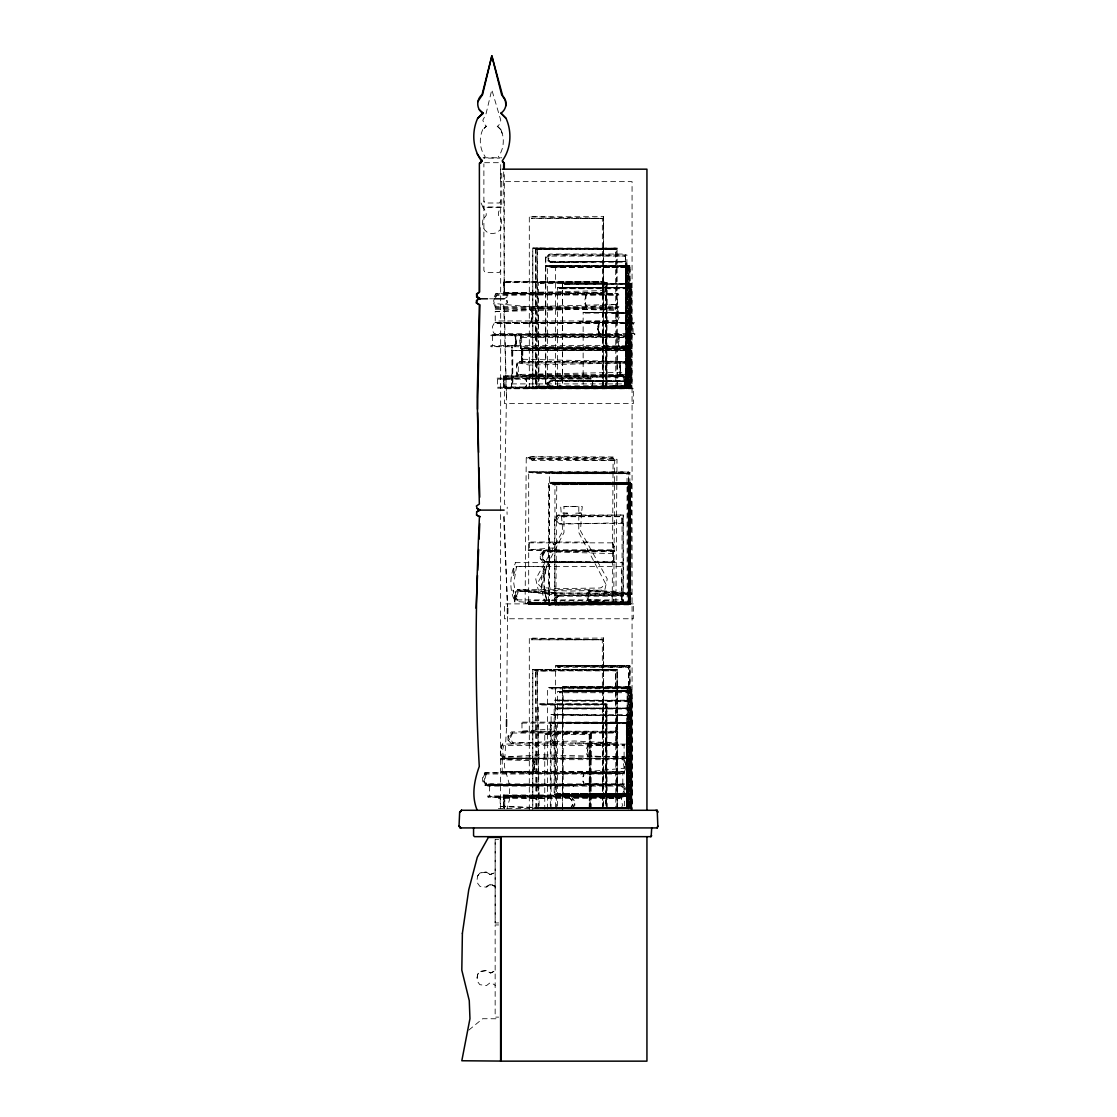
<?xml version="1.0" encoding="UTF-8"?>
<svg xmlns="http://www.w3.org/2000/svg" width="1117" height="1117" viewBox="0 0 1117 1117"><rect width="100%" height="100%" fill="white"/><g stroke="black" fill="none" stroke-linecap="round" stroke-linejoin="round"><path stroke-width="0.75" stroke-dasharray="5 3.75" d="M498.643 922.935L495.152 922.935L495.152 839.342L498.643 839.342M500.611 169.17L500.611 181.638L632.068 181.638L632.068 810.286M504.13 298.798L507.02 297.094L507.132 293.883L504.228 292.193L504.298 171.934M532.781 387.878L532.781 248.058L538.087 248.1L532.781 248.058L532.781 387.878L535.825 387.515L535.825 248.1L617.115 248.114L617.282 387.515L535.378 387.11L532.781 387.878L617.115 387.376L616.207 248.882L537.389 248.114L537.012 387.376L629.974 387.445L564.574 387.445M566.165 808.415L616.752 807.493L617.115 808.778L617.129 669.502L615.635 670.27L538.087 670.912L532.781 669.46L532.781 809.28L532.781 669.46L617.129 669.502L617.282 808.931L615.635 669.893L535.225 670.87L615.662 670.87M615.662 249.468L535.225 249.468L538.087 249.51L535.225 248.379L538.087 249.51L616.207 248.882M627.014 379.975L627.07 381.539L551.91 380.66L625.464 380.66L625.464 254.048L549.801 254.048L545.724 256.673L545.724 383.787L549.801 380.66L545.724 386.287L549.801 388.688L626.902 388.688L625.953 262.09L549.801 262.09L545.724 259.353M630.337 603.054L549.159 603.78L630.337 603.054L630.337 482.6L549.159 482.293L549.159 603.78L630.337 602.845M559.1 603.683L556.364 601.532L558.095 604.465L554.66 601.686L554.66 518.079L558.095 515.035L623.23 515.035L623.244 515.886M565.886 388.144L562.451 388.521L562.451 283.397L631.035 283.439L631.161 388.241L564.155 388.325L631.035 388.144L631.035 283.439L629.82 283.634M555.568 807.577L555.568 665.816L629.89 665.858L630.03 808.931L628.578 666.249L629.89 665.858L629.876 808.792L629.541 807.465L535.378 807.856L627.405 807.828L627.237 688.798L549.815 688.798L552.58 688.84M629.876 385.756L629.89 265.972L545.724 265.944L550.835 267.2L628.592 267.158L628.606 387.054L630.03 387.124L628.578 266.307L629.89 265.972L628.717 385.882M631.035 808.108L631.035 686.466L562.451 686.424L562.451 810.593L562.451 686.424L631.035 687.737M531.399 320.956L532.711 315.134L531.399 309.297L495.208 311.587L495.236 320.956L615.439 320.956L617.338 317.521L617.673 312.732L616.319 309.297L493.658 309.297L494.552 307.957L616.807 307.957L619.083 313.025L619.083 317.521L616.807 322.31L493.672 322.31M504.87 387.013L504.87 377.099L504.87 387.013L503.655 387.711L629.318 387.557L629.318 312.369L584.261 312.537L586.048 313.137L584.484 313.109L628.522 313.109L629.318 312.383L583.144 312.355L583.144 387.836L629.416 387.641M511.907 350.501L512.117 346.647L512.773 383.899L511.754 374.055L511.6 387.753L512.368 383.899L511.6 346.647M535.825 248.1L535.588 387.543L628.815 387.348L628.662 266.209L547.47 266.167L547.47 387.669L552.733 387.348M537.012 808.778L537.389 669.516L617.115 670.06M546.45 599.899L543.77 583.242L546.45 566.501L544.007 576.358L543.993 590.055L546.758 599.899M575.395 744.104L575.395 742.959L617.24 744.104M602.929 290.615L602.901 282.643L602.901 292.57L602.929 290.615L503.795 293.087L603.906 293.715L603.948 285.575L603.906 281.498L503.851 281.498L503.753 282.643L504.046 285.575L504.772 282.643L504.004 281.763L603.459 281.498L603.948 285.575M605.875 386.873L606.168 282.936L606.95 387.054L605.875 386.873L607.076 387.417M606.168 704.338L605.875 808.289L606.95 808.457L606.168 704.338L538.366 703.975L538.366 809.099M585.88 295.014L584.736 300.85L585.88 306.672L617.436 304.382L617.408 295.014M512.773 350.501L512.773 383.899M602.454 386.384L603.613 216.684L603.613 387.976L603.613 216.684M602.454 807.786L603.613 638.086L603.613 807.619M504.242 808.792L503.39 805.148L503.474 796.979L504.73 796.421L504.73 808.792L503.683 805.148L503.935 794.983L503.432 796.421L503.432 795.472L631.761 795.109L564.895 795.541L567.631 794.396L630.714 794.662L565.3 794.662L567.631 794.396L631.077 795.095L631.761 690.878L563.191 690.613L563.191 795.737L631.761 795.36M522.714 349.886L522.714 361.545L522.714 349.886L625.408 349.886L626.176 353.321L626.106 349.412L522.728 348.546L521.653 349.886L521.946 362.592L522.728 362.899L626.372 362.899L626.372 348.546L626.106 349.412L521.653 349.886L522.728 348.546M628.983 360.358L628.941 350.501L511.586 350.501L628.955 350.668L628.452 387.753M629.96 484.387L559.1 484.108L629.96 484.387L629.36 602.803L555.861 603.738L556.783 482.712L560.148 482.404M628.717 807.465L629.89 665.858L555.568 665.816L629.876 665.872L629.89 667.31M630.463 483.633L629.793 603.166L559.031 602.789L628.34 603.04M629.96 808.205L630.588 687.723M525.116 603.166L533.605 604.339L525.967 604.018L525.116 603.166L526.233 457.537L532.167 456.755L614.699 456.979L613.764 602.175M628.648 386.719L538.366 387.697L538.366 282.573L606.95 282.838L606.252 387.054L605.735 283.187L606.95 282.601L606.95 387.32M547.47 809.071L547.47 687.569L628.648 687.877L628.648 808.345L606.377 808.429L606.95 704.241L539.972 704.157L606.95 704.017L606.95 808.722M613.428 561.586L613.428 551.672L613.442 558.668M614.741 551.672L614.587 550.527L543.993 550.527L540.265 554.604L540.265 558.668L544.942 561.586L614.587 562.745L614.587 561.586M626.986 604.06L628.955 604.199L628.759 472.002L528.69 471.96L528.69 604.534L615.9 604.339L617.003 459.31L529.221 458.738L534.722 459.31L532.39 459.967L526.233 457.537M560.413 603.166L558.151 603.068L560.413 601.937L628.494 601.937L629.262 483.717M631.035 283.662L564.113 283.592L631.035 283.662L630.337 387.878L564.155 388.325L630.337 387.878L629.82 284.011L631.035 283.425L562.451 283.397L562.451 388.521M631.524 483.466L630.658 604.032L536.314 604.06L627.182 602.845L528.69 604.534L535.183 602.845L629.36 602.803L630.463 482.404L556.964 482.879L560.985 483.661L631.524 483.466L558.933 482.991L631.524 483.466L560.985 483.661L556.783 482.712M506.573 717.784L507.537 615.216M521.625 353.321L521.946 362.592L521.667 348.546L631.314 348.574L631.44 347.429L520.676 347.429L520.857 336.371L618.748 336.622L618.329 347.429M504.73 796.421L504.73 808.792M580.812 808.429L589.273 808.275L589.999 733.771L590.083 809.043M590.055 808.471L591.088 733.771L544.761 733.757L544.761 809.239M603.948 289.638L603.92 292.57L504.884 293.715M621.359 599.899L621.359 566.501M497.442 379.096L497.442 387.236M511.754 374.055L511.6 387.753L512.242 383.899M521.974 723.076L521.974 731.23L551.17 728.968L549.843 731.23M529.276 542.848L529.276 549.829L553.767 547.902L552.636 549.829M492.541 335.672L492.541 345.6M550.667 262.09L626.916 261.322L626.902 388.367L625.478 261.671L550.667 262.09L545.724 258.013L549.801 254.048L550.835 254.788L626.902 254.955L627.07 387.124L625.632 386.789L625.646 381.735L550.988 380.241L548.224 383.41L548.224 386.161L550.988 388.06L626.539 386.761L627.07 388.06L549.801 388.688M628.494 601.937L630.574 482.488L551.044 482.516L630.337 482.6M633.074 333.522L633.074 323.609M603.501 334.528L492.108 335.323L490.963 334.528L628.815 334.528L628.55 335.672L490.949 335.672L490.963 334.528L634.777 334.667L634.791 333.522L494.733 334.444L492.443 330.604L492.443 326.527L494.677 322.464L634.777 322.464L634.791 323.609L495.124 323.609L494.677 322.464L634.777 322.464L633.716 323.26L531.05 322.464M503.39 802.606L503.432 808.694L503.935 794.983M619.432 362.788L619.432 374.446L630.56 372.156L630.379 362.788L529.207 365.077L518.288 362.788L518.288 374.446M503.446 794.983L631.538 794.983L631.999 805.148L631.663 808.792L631.663 796.421L503.432 796.421M504.856 379.04L624.71 376.387L503.655 375.954L503.655 388.157L624.487 387.934L624.668 375.954L503.655 375.954L503.641 387.013L630.56 386.887M515.859 342.668L514.825 334.528L516.333 340.643L514.769 345.6L490.963 346.745L490.949 345.6L604.73 345.6L628.717 346.507L630.491 342.668M625.101 384.094L624.668 375.954M507.188 300.361L507.286 302.916L504.353 304.843L506.476 397.163L504.353 504.074L507.286 506.001L507.188 508.556M631.161 808.526L631.035 686.466L631.035 810.146M618.748 336.622L619.349 347.429M626.176 353.321L626.372 348.546L626.12 362.899L625.939 361.545M619.977 366.222L620.493 374.446L631.133 374.935L620.34 375.801L620.214 361.447M500.234 798.376L500.137 806.418L548.964 808.387M622.923 603.752L623.118 599.899L514.239 599.899C508.961 588.003 510.176 574.264 515.607 562.647M626.372 362.899L626.749 355.737M631.468 808.205L631.622 805.148M506.476 728.214L504.395 766.444L509.701 785.642L509.561 799.353L506.923 808.834M624.598 380.017L624.794 377.099L503.641 377.099L503.962 380.017M603.92 282.643L603.92 292.57L503.753 292.57M624.096 757.075L624.096 745.416L503.725 745.416L502.371 751.238L503.739 757.075L539.888 754.785L624.096 757.075L587.57 755.986L587.919 745.416M489.483 786.075L489.483 795.988M600.443 334.667L495.124 333.522L494.733 334.444L600.443 334.667L598.489 330.604L599.019 324.237L600.443 322.464L495.124 323.609M630.63 594.132L559.533 595.543L518.791 590.851L516.612 595.696L517.869 600.457L515.914 597.497L516.249 593.56L518.051 590.851L559.799 594.188L630.63 594.132L629.862 602.314L558.835 603.711L630.491 604.311L589.469 600.471L589.958 601.616L630.323 604.842L557.969 604.814L516.445 601.505L514.323 597.386L514.7 593.448L517.576 589.692L589.916 589.72L631.454 593.029L560.636 593.071L517.576 589.692L560.636 593.071L631.691 593.616L590.39 590.865L587.528 596.394L590.39 590.865L632.138 594.188L589.664 590.865L588.212 593.574L588.296 599.396L629.862 602.314M630.197 347.429L630.491 338.605L628.815 334.528M622.825 783.925L622.825 773.997M521.667 337.516L521.667 347.429M528.76 374.446L528.634 375.801L517.241 374.446L516.92 371.012L517.101 375.801L631.524 375.801M624.668 388.157L624.431 384.094L623.551 387.013L624.724 387.697L624.431 384.094M620.493 362.788L620.34 375.801M545.389 603.752L541.563 590.055L544.314 566.556L514.043 566.501L513.136 576.358L516.543 566.501L513.764 583.2L516.543 599.899M561.446 379.096L561.572 378.146L561.572 379.096M585.978 723.076L586.104 722.141L586.104 723.076M628.326 350.501L628.829 346.647L490.963 346.745M613.359 562.033L543.742 562.451L545.082 561.586L614.587 562.745L614.741 561.586L544.942 561.586L542.429 558.668L542.429 554.604L544.942 551.672L614.587 551.672L614.587 550.527L528.215 550.639M631.594 808.205L631.691 796.714L503.432 795.472M606.95 282.615L503.753 282.643L504.004 281.763L503.851 293.715M477.099 977.892L477.643 974.261L479.835 971.497L486.481 970.533L490.782 973.061L495.334 970.687L490.391 973.019L486.481 970.589L479.835 971.497L477.643 974.638L477.099 977.892L477.643 981.661L479.835 984.677L486.481 985.599L489.637 983.114L491.815 983.114L495.334 985.417M617.673 744.104L617.855 742.959L512.27 742.959L513.178 744.104L508.026 740.04L508.026 735.963L511.53 731.886L617.673 731.886L617.855 733.045L512.27 733.045L508.026 735.963L509.687 740.04L510.064 735.963L513.178 731.886M477.643 875.979L479.835 873.103L482.977 871.972L486.481 872.195L490.586 874.806L491.815 874.527L489.637 874.625L495.334 872.405L490.405 874.583L486.481 872.14L479.835 873.005L477.643 875.979L477.099 879.498L477.643 883.268L479.835 886.284L486.481 887.205L490.586 884.203L495.334 886.284L490.586 884.203L486.481 886.451L491.815 884.72L495.334 887.024M533.731 771.358L534.778 763.428L533.395 758.345M515.914 345.6L516.752 340.629L515.914 335.672M623.23 604.465L623.23 515.035L558.975 515.886L554.66 521.15L554.66 518.079M587.668 542.848L587.807 542.038M501.044 758.345L500.653 759.686L623.635 759.686L624.626 763.134L624.235 768.203L591.186 771.358L502.203 771.358L502.203 759.686L534.024 760.775L534.289 767.91L532.795 771.358L501.393 771.833L533.004 772.699L534.778 763.428L533.395 772.699M531.036 322.31L532.977 313.109L531.036 322.31L532.083 312.732L530.533 309.297M583.619 773.997L582.976 776.929L584.638 773.997L623.719 773.285L583.912 772.852L584.638 773.997M520.857 336.371L519.838 340.434L520.787 348.35L631.147 347.959L520.787 348.35L519.838 342.472L520.676 337.516L631.44 337.516L631.314 336.371L532.781 336.371L532.767 337.516M598.894 333.522L597.665 328.566L598.894 323.609M495.487 297.304L496.088 295.014L617.994 293.673L618.93 295.014L496.06 293.673L493.63 300.864L495.669 308.027L617.994 308.027L618.93 306.672L496.088 306.672L495.32 303.601L528.536 306.672L617.436 304.382M533.004 772.699L534.289 767.91L532.795 759.686M544.007 576.358L546.758 566.501M625.283 758.415L625.66 757.075L502.859 757.075L501.519 753.626L502.496 758.206L540.6 758.415M544.314 566.556L541.563 576.358L541.563 590.055M614.266 551.672L614.587 550.527M531.022 216.921L603.627 216.67L603.124 218.401L529.304 216.614L529.304 388.59L631.873 387.906L631.733 287.739L557.411 287.711L557.411 388.171L631.873 387.906M531.008 638.407L603.627 638.072L603.124 639.804L529.304 638.016L529.304 809.993M525.967 387.236L526.679 384.834L525.311 387.236M619.083 313.025L616.361 322.31L579.625 321.445L616.319 320.956L617.338 317.521L615.928 310.386L579.276 309.297L495.208 311.587M486.328 773.997L484.848 778.954L486.328 783.925M515.105 346.745L516.333 342.668L515.105 334.528L628.55 335.672M514.769 345.6L516.333 340.643L514.769 335.672M598.489 330.604L597.651 328.566L599.969 323.609M482.753 129.572C478.872 138.215 479.542 148.882 485.169 156.631L483.856 158.125L499.732 158.125L498.419 156.631C504.046 148.882 504.716 138.215 500.849 129.572L497.568 126.263L499.774 124.071L500.779 120.189L491.801 89.765L485.881 114.465L482.809 120.189L484.247 124.071L486.37 126.263L482.753 129.572L486.384 126.263M624.487 387.934L624.794 387.013M603.264 807.786L603.613 638.086M603.04 218.401L603.627 216.67M603.04 639.804L603.627 638.072M615.174 731.23L520.759 731.23L520.773 732.18L615.565 732.18L617.352 726.972L615.565 722.141L520.773 722.141L520.759 723.076L615.174 723.076M588.142 744.062L586.481 748.851L588.575 744.062L624.892 744.927L588.799 745.416L587.151 748.851L588.799 757.075M615.565 732.18L617.352 727.153L615.565 722.141M621.82 795.988L623.621 791.031L621.82 786.075M631.007 796.421L631.538 794.983M586.355 293.673L585.406 303.238L586.802 306.672M613.275 562.298L543.993 562.745L540.265 558.668L543.993 550.527L545.082 551.672L613.331 550.96M621.303 808.163L622.462 805.441L621.192 797.873L571.178 797.231M494.314 296.857L495.669 293.673L617.994 293.673L586.802 295.014M485.253 772.852L482.614 778.968L485.323 783.925L525.283 785.069M599.48 322.464L597.651 326.527L599.033 334.667M512.703 733.045L510.399 738.002L512.703 742.959L574.641 741.004L616.235 742.959L616.235 733.045M603.362 282.643L603.906 281.498L503.795 282.21M532.767 347.429L532.781 348.574L532.767 347.429L630.295 348.574M495.794 297.304L497.009 295.014L617.827 295.014M590.572 758.345L623.9 758.513L625.827 763.134L625.827 767.91L624.068 772.699L484.792 772.852L482.614 776.929L482.614 780.992L484.792 785.069L624.403 785.069L624.585 783.925L485.323 783.925L484.08 780.992L485.323 773.997L623.3 773.997M572.393 807.731L574.836 803.36L572.211 798.376L574.836 801.336L574.836 805.441L572.211 808.387M604.73 335.672L604.674 334.528M621.974 797.133L626.023 791.031L621.974 784.93M558.416 700.82L560.818 700.205M500.695 201.004L499.439 203.001L485.141 203.001L483.884 201.004M500.695 270.496L499.439 272.492L485.141 272.492L483.884 270.496L483.884 163.836M589.916 589.72L587.347 593.476L586.97 597.413L588.477 601.532L630.491 604.311L557.969 604.814M604.674 346.745L628.564 345.6L628.717 346.507L603.501 346.745L605.163 346.033L604.018 345.6M536.928 795.988L538.952 793.07L537.808 795.988L488.674 796.421M622.979 797.133L626.023 793.07L626.023 788.993L623.342 784.93L487.864 784.93L487.668 786.075L622.686 786.075L623.747 786.703L624.291 793.07L622.686 795.988L487.668 795.988L487.864 797.133L622.979 797.133L488.743 797.133M558.863 595.235L556.448 598.181L558.374 602.231L622.155 602.859L622.183 597.777M554.73 733.045L552.329 735.963L554.297 733.045L616.598 732.598M570.005 808.387L572.616 805.441L572.588 801.336L570.005 798.376M542.276 554.604L545.082 551.672M616.347 808.443L621.499 808.387L624.571 805.441L624.571 801.336L621.192 797.873L548.112 797.231L548.112 798.376L498.573 797.231L498.377 798.376L619.753 798.376M583.144 312.355L628.508 313.137L629.318 312.369L584.261 312.537M573.426 784.93L572.56 785.726L488.743 784.93M583.646 784.832L584.638 783.925L623.761 784.357L484.792 785.069L623.761 784.357L583.619 783.925L582.906 780.992L584.638 783.925M540.265 554.604L544.789 550.527M468.791 1030.111L482.656 1018.718L498.866 1018.788M628.759 472.002L627 473.343L534.987 473.343L528.69 471.96L628.759 472.002L627 473.343L528.69 471.96M528.201 549.829L612.242 549.829L612.563 550.639L614.085 546.325L611.879 542.038M631.845 708.485L554.172 708.08L554.172 794.69L559.198 793.587L630.77 793.475L554.94 794.69L554.94 700.164L559.785 701.155L630.63 701.155L631.999 700.191L632.138 794.438L556.559 793.81L630.658 793.81M630.63 701.155L631.985 700.205L554.94 700.164L630.644 701.127L554.94 700.164M548.224 383.41L550.988 381.539L625.632 381.176L550.988 380.241L548.224 383.801L550.988 386.761M529.947 323.609L529.975 322.464M529.975 334.667L529.304 334.206L530.366 333.522M525.716 378.146L591.033 378.146L590.223 378.146M627.405 386.426L534.108 386.384L531.594 387.767L602.468 386.831L602.328 218.346L531.455 218.346L602.314 218.401M617.115 387.376L615.802 387.138L615.635 248.868L617.129 248.1L617.115 249.524L537.012 248.114L539.204 387.376M615.635 248.868L617.115 248.114L535.825 248.979L532.781 248.058L535.225 248.463M603.725 335.672L605.149 334.96M529.304 388.59L534.108 386.384M606.95 704.003L539.958 704.213M550.835 267.2L545.724 265.944L626.916 265.972L625.478 266.307M627.209 387.222L627.209 266.223L549.355 266.391L628.662 266.209M628.913 483.005L630.351 482.321L630.505 603.473L551.658 603.501M628.438 604.409L630.03 604.534L629.876 472.337L549.355 472.296L549.355 604.883L552.873 603.725L554.577 604.534L551.84 604.157L554.577 603.18L628.606 603.18L550.555 604.618L629.89 604.59L629.737 483.438L628.299 484.122L629.723 483.717L629.723 604.171L548.545 604.897L548.545 483.41L554.269 483.549M627.223 688.281L628.662 687.611L549.355 687.793L628.648 687.877M532.544 347.876L533.535 347.429M565.425 283.969L566.766 283.425L562.451 283.397M563.191 690.613L630.56 690.934L630.686 794.927L631.901 795.472M617.282 387.515L616.752 386.091L535.378 387.222L538.254 386.091L627.377 386.105M554.423 473.678L551.686 472.966L628.466 473.636L549.355 472.296L554.423 473.678L628.452 473.678L629.862 472.351L628.452 473.678L628.62 603.529L551.84 604.255L554.577 603.18M556.448 809.169L556.448 722.545L627.572 722.573L627.712 808.945M626.316 723.062L627.559 722.587L550.332 722.545L550.332 809.169M551.505 483.521L629.248 483.452L629.402 604.59L554.94 604.897L559.757 603.348L554.94 604.897L554.94 483.41L559.617 483.438L554.94 483.41L559.463 483.452L557.09 483.759M538.24 387.515L535.378 387.11L538.24 386.091M631.845 794.019L554.172 794.69L631.845 794.382L630.477 708.122L555.973 708.276L631.859 708.108L630.491 708.332M626.805 808.052L626.651 723.453L555.219 723.453L550.332 722.545L628.019 722.573L628.173 808.945M549.355 604.883L552.971 603.599L553.39 604.409L549.355 604.883L554.577 604.534M630.03 387.124L555.568 387.431L560.371 385.882L555.568 387.431L555.568 265.944L629.416 267.2L629.89 265.972L545.724 265.944M552.733 808.917L555.358 808.052L595.431 808.429M562.228 386.887L557.411 388.171L562.228 386.887L630.519 387.515L630.421 288.018L631.733 287.739L557.411 287.711L631.733 287.739L559.561 288.731L630.435 288.731M583.144 387.836L586.132 386.873L583.87 387.627L628.592 386.873L628.648 266.474L551.533 266.223M558.64 808.75L626.469 808.275L602.119 808.429M535.183 602.845L531.79 603.822L627.209 603.18L627.028 473.301L531.594 472.631M625.478 266.656L626.902 266.251L626.902 386.705L549.801 386.999L626.902 386.482M627.223 266.879L628.648 266.474M606.95 282.838L539.972 282.755L541.815 282.615M531.217 456.979L528.299 457.802L532.167 456.755L531.217 456.979L613.121 457.775L612.2 600.695L530.296 600.695L527.88 602.37L629.066 602.231M631.761 690.878L564.783 690.809L566.151 691.186M606.95 704.241L605.735 704.59L606.252 808.457M553.487 808.638L556.098 807.94M561.279 602.803L558.221 603.585L561.265 604.032M627.949 483.773L629.262 483.438L629.248 603.222L629.248 483.452L627.949 483.773L629.248 604.465M551.686 472.98L554.423 472.337M556.936 604.395L628.117 603.655L627.949 484.108L629.262 483.438L550.43 483.689L629.737 483.438M629.82 283.704L631.035 283.439M630.491 708.597L631.845 708.304L558.053 708.122M626.651 723.062L628.019 722.769L628.019 808.652M625.506 267.158L548.07 266.558L629.876 265.986L628.564 265.986M559.785 700.191L557.174 700.638M548.07 266.544L626.902 266.502M623.244 523.384L558.975 523.384L556.643 521.388L556.322 518.232L558.095 515.035L558.975 515.886L622.029 516.333L622.155 603.264M557.411 388.171L630.505 387.864M559.017 266.181L560.231 265.972L555.568 265.944L560.231 265.972M555.568 387.431L628.662 387.068L583.87 387.627L585.322 387.585M554.94 604.897L629.402 604.59L628.927 603.348L553.222 603.348M626.651 722.811L628.019 722.573M562.088 288.758L559.212 287.949L562.088 287.739L557.411 287.711M628.019 722.95L550.332 722.545L555.219 722.573M536.411 797.133L538.157 796.854M549.159 603.78L554.423 603.473M566.766 686.466L564.113 686.662L631.035 686.746M627.572 722.573L626.316 722.741L626.455 808.485M625.66 386.189L540.488 386.622L625.632 386.761L625.478 256.072L550.835 254.788L548.07 256.966L548.07 259.716L550.835 261.322L625.478 261.671M540.488 808.024L605.889 808.024L605.749 705.036L540.363 705.036L542.68 705.064M548.224 386.189L629.555 385.882L629.876 386.999M549.969 386.426L552.733 386.105M554.423 602.231L551.658 602.538L629.094 602.538M553.809 603.348L551.044 603.655L628.48 603.655M549.969 807.828L552.733 807.507M557.718 666.221L629.402 667.31M555.568 665.816L560.231 665.858M528.69 604.534L532.292 604.199M565.886 283.439L564.113 283.592L566.766 283.425M559.128 691.8L631.719 691.577L631.719 808.54L631.761 690.655L564.783 690.809L567.506 690.641M552.733 808.275L555.358 808.052M562.088 287.739L559.212 287.949M549.355 266.446L628.648 266.726M534.331 387.976L531.971 388.144L602.3 387.976M630.421 288.074L630.574 387.138L559.408 387.753L630.519 387.515M551.044 482.516L630.337 482.851M550.43 483.619L629.723 483.968M549.355 687.793L552.58 687.611M542.583 387.32L540.07 387.445L627.377 386.719L628.648 386.943L585.434 387.417L628.508 387.557M551.24 386.999L545.724 387.431L545.724 256.673M549.466 387.376L552.426 387.222M630.686 794.927L564.881 795.486L567.394 795.36M631.161 337.083L619.349 337.516L618.623 340.434L618.329 337.516L631.161 337.083L532.544 336.692L533.535 337.516M542.82 387.417L540.07 387.501L628.648 386.943M564.895 795.541L631.077 795.095L630.56 691.228L631.775 690.641L631.873 809.867M630.56 372.156L517.241 374.446L517.101 375.801L516.459 366.222L517.311 361.601L631.524 361.447L517.311 361.601L516.989 366.222L517.241 362.788L631.65 362.788L631.273 361.447M560.287 604.018L555.861 603.738M555.498 604.409L628.606 603.18M617.115 808.778L617.115 669.516L535.825 670.382L532.781 669.46L538.087 669.502M586.914 808.443L626.944 807.94L587.696 808.429M531.594 387.655L602.468 386.831M531.804 388.171L534.121 388.144M560.818 794.341L630.77 793.475M545.794 808.415L549.187 808.387M575.143 808.429L628.731 807.842L566.501 808.429M503.641 377.099L623.426 375.954M535.378 387.222L628.731 386.189L557.858 386.761M626.455 808.052L588.841 808.429L628.648 808.345M535.378 387.11L626.902 386.705M551.84 604.157L628.62 603.529M557.229 604.227L628.117 603.655M629.723 604.171L550.555 604.618M623.384 772.852L526.275 773.648L525.283 772.852M538.185 785.083L488.688 785.558L623.342 784.93M600.374 808.429L626.469 808.219M559.701 387.613L630.574 387.138M629.723 603.962L552.622 604.465L628.285 604.465L628.285 483.452M630.798 793.712L557.313 794.229L559.938 793.475L557.313 794.173L559.938 794.438L554.94 794.69L559.938 794.438M582.557 808.429L628.648 808.122M625.632 386.789L545.724 387.431L550.988 387.124L547.819 387.138L549.801 386.454L625.464 386.999L625.464 265.986M591.605 771.358L501.393 771.833L591.298 772.699L623.635 771.358L624.068 772.699L625.827 765.522L623.9 758.513M579.444 307.957L531.245 308.11L616.807 307.957M503.474 796.979L631.663 796.421M566.905 388.241L631.035 388.144L496.241 388.185L496.241 387.236L629.96 387.18M483.047 157.776L501.756 157.776M484.596 162.691L499.983 162.691L500.695 163.836L500.611 808.54M627.237 267.396L549.815 267.396L552.58 267.438M564.448 284.458L629.834 284.472L564.448 284.458L566.766 284.486M489.623 298.798L492.946 298.798M590.642 379.096L496.241 379.096L496.241 378.146L590.656 378.384L592.82 382.977L591.033 388.185L592.82 383.159L590.656 378.384M511.586 383.899L628.941 383.899L628.829 346.647M615.188 460.525L533.284 460.525L529.221 459.436L531.217 458.445L613.121 458.445L615.188 460.525L533.298 459.045M553.222 482.335L629.206 482.432M628.326 484.638L550.89 484.638L553.655 484.666M588.268 542.038L528.215 542.038L528.201 542.848L612.242 542.848M515.202 562.647L622.923 562.647L623.118 566.501L516.236 566.501M622.155 595.361L559.1 595.361L556.448 598.181L559.1 596.185L623.37 596.185L623.23 595.235L558.095 595.235L554.66 598.6L554.66 601.686M602.328 639.748L531.455 639.748L602.314 639.804L602.468 808.233M535.825 669.502L617.115 669.516L615.635 670.27L615.802 808.54M551.533 687.625L629.848 687.681L629.974 809.322M630.56 691.702L565.174 691.674M630.435 692.722L559.561 692.722L562.088 692.763M630.505 708.96L556.42 708.96L559.045 708.988M546.883 734.539L545.878 734.511L590.279 734.539L590.362 808.275M625.506 744.062L502.371 744.062L500.36 748.851L500.36 753.626L502.496 758.206L588.142 758.415L586.481 753.626M591.507 771.358L623.635 771.358L624.235 768.203L622.714 759.686M534.108 807.786L605.875 807.745M546.967 808.275L626.819 808.275M498.377 808.387L621.499 808.387M498.643 924.946L495.152 924.946L495.152 1017.126L498.643 1017.126M558.835 603.711L631.231 603.794M549.801 265.986L626.902 266.251M542.806 386.342L605.889 386.622L605.749 283.634L540.363 283.634L542.68 283.662M552.622 483.452L629.723 483.717M554.227 722.587L628.019 722.769M484.792 772.852L623.719 773.285M529.304 334.206L634.777 334.667M560.078 665.872L628.578 666.249M561.921 691.577L631.719 691.577L557.411 691.521L557.411 808.429M551.91 380.66L625.632 381.176M552.398 687.625L628.648 688.128M551.1 809.155L551.1 714.629L556.978 714.671M552.58 722.992L626.665 723.425M561.055 808.052L617.841 808.429M553.334 715.117L626.791 715.62L628.159 714.657L626.791 715.62L551.1 714.629L628.159 714.657L628.299 808.903M556.448 722.545L560.008 722.587M559.1 723.425L560.916 723.453M544.761 733.757L547.525 733.785M545.878 734.511L547.986 734.539M555.568 265.944L559.282 265.986M554.94 483.41L558.668 483.452M557.718 267.158L560.231 267.2M557.09 484.638L559.617 484.666M560.231 667.31L557.718 667.254L628.592 667.254L628.815 808.75M564.448 687.681L566.766 687.723M586.048 312.369L628.508 313.137M522.7 359.255L625.408 361.545L626.162 358.473L626.483 361.545L521.653 361.545L522.728 362.899L521.946 361.545M613.289 553.627L544.942 551.672L542.429 556.629L544.942 561.586M500.137 806.418L570.522 808.387L572.979 803.402L570.522 798.376M559.408 387.753L562.228 387.906M591.088 733.771L591.214 808.191M518.051 590.851L560.259 594.16M630.63 794.243L631.999 794.48L630.63 794.019M556.964 482.879L560.985 483.661M551.1 714.629L626.791 715.62L626.805 808.708M535.225 669.865L538.087 670.912M627.377 386.719L628.815 387.348M625.632 386.496L627.07 387.124M629.066 602.845L630.505 603.473M628.452 603.962L629.89 604.59M529.304 322.897L530.366 323.609M500.835 129.572L497.205 126.263L500.849 129.572L503.069 136.33M508.026 740.04L511.851 744.104M554.73 742.959L552.119 740.04L550.472 735.963M542.569 558.668L545.082 561.586M544.412 599.899L547.665 603.752M550.472 740.04L553.697 744.104L552.119 740.04L554.297 742.959M587.668 549.829L588.268 550.639L587.807 549.829M561.446 387.236L562.116 388.185L561.572 387.236M585.978 731.23L586.648 732.18L586.104 731.23M552.636 542.848L554.088 544.901L553.236 542.848M536.928 786.075L538.897 788.993L537.808 786.075M525.311 379.096L526.679 381.497L525.967 379.096M549.843 723.076L551.198 725.491L550.499 723.076M612.256 542.276L614.085 546.185L612.242 549.829M597.651 328.566L599.969 333.522M481.078 203.001L483.047 207.329L501.756 207.329L501.756 171.096M586.718 308.027L584.666 303.238L586.355 308.027M493.63 303.238L495.669 308.027M614.127 561.586L614.587 562.745M516.236 599.899L513.038 590.055L515.202 603.752L514.239 599.899M506.462 300.361L507.286 302.916M603.264 386.384L603.766 388.144L603.613 386.217M503.976 377.099L503.655 375.954L503.641 387.013M603.655 292.57L603.906 293.715M624.403 772.852L624.585 773.997M520.676 347.429L520.787 348.35L520.494 344.511M623.551 377.099L623.858 380.017M630.197 337.516L630.463 340.434M504.521 289.638L504.772 292.57M628.62 383.899L628.829 387.753L628.955 350.668M503.627 516.724L507.523 606.531L504.228 516.724L507.132 515.035L507.02 511.823M503.739 304.843L506.476 397.163M628.019 808.848L626.637 722.587L626.637 808.848M537.012 669.516L539.204 808.778M631.398 808.652L630.421 691.884L631.733 691.563L630.421 692.219L630.574 808.959M629.82 686.801L630.728 809.001M625.953 265.986L626.902 386.999M504.004 281.763L504.046 285.575M535.825 248.979L536.607 387.208M536.607 808.61L535.825 670.382L535.825 808.931M503.669 171.934L504.228 292.193M629.876 267.214L629.96 387.711M628.913 482.656L629.066 603.138M628.299 483.773L628.452 604.255M627.223 266.53L627.377 387.013M627.223 687.946L627.377 808.415M589.19 734.539L589.273 808.275M631.719 288.772L631.719 386.775M630.477 708.122L630.477 794.382M628.899 482.335L628.899 603.348M627.209 687.625L627.209 808.638M623.23 515.035L623.23 595.235M495.152 839.342L495.152 922.935M578.815 506.532L578.774 532.53L605.498 583.493L601.449 587.682L599.173 588.045L560.064 588.547L541.591 587.682L537.528 583.493L563.973 532.586L563.973 506.573L578.815 506.532M622.043 518.888L622.043 522.714L558.975 524.194L556.643 520.424L558.975 516.71L622.029 516.71L622.043 518.888M625.506 257.957L625.492 261.294L550.835 262.607L548.07 259.298L550.835 256.072L625.478 256.072L625.506 257.957M628.047 367.242L627.74 383.899L627.74 350.501L628.047 367.242M581.44 512.926L580.589 531.05L607.271 578.927L604.8 590.013L571.513 591.061L538.24 590.013L535.755 578.927L562.773 531.106L560.678 506.573L582.348 506.573L581.44 512.926M482.767 219.951L482.516 225.062L484.373 229.669L487.864 232.853L492.122 233.662L496.688 232.853L500.346 229.669L501.728 225.062L501.477 219.951L498.447 215.344L498.447 212.146L501.254 207.008L482.991 207.008L486.146 212.146L486.23 215.344L482.767 219.951M630.686 802.634L630.351 808.792L630.351 796.421L630.686 802.634M502.371 744.062L501.435 748.851L502.859 745.416L502.371 744.062M529.458 361.447L528.467 362.788L529.458 361.447M528.746 601.141L527.727 602.175L531.064 601.784L528.746 601.141M560.385 807.465L557.858 808.624L560.371 807.465M532.362 602.761L528.718 603.32L613.68 602.524L532.362 602.761M551.058 604.548L548.545 604.897L553.809 604.59L548.545 604.897L553.501 604.465L551.058 604.618M561.139 691.577L559.142 691.744L562.088 691.563L561.139 691.577M556.559 794.494L554.172 794.69L559.198 794.48L556.559 794.494M580.686 513.038L575.311 513.206L580.686 513.038M547.986 733.771L545.836 733.925L548.014 733.785M631.133 374.935L528.634 375.801L528.397 374.446L631.133 374.935M633.325 388.758L504.479 388.758L504.479 403.614L633.325 403.614L633.325 388.758M633.325 603.892L504.479 603.892L504.479 618.762L633.325 618.762L633.325 603.892M625.506 758.415L500.821 758.345L625.506 758.415M567.715 513.206L562.354 513.038L567.715 513.206M573.496 786.075L572.56 785.726L573.44 786.075"/><path stroke-width="1.5" d="M504.312 168.458L504.312 163.222L502.245 160.862C511.083 148.715 512.144 131.946 506.057 118.374L500.905 113.166C506.825 109.368 507.69 100.879 502.706 95.922L491.843 55.85L482.055 94.638C476.191 99.385 476.191 109.047 482.781 113.166L477.629 118.36C471.542 131.946 472.589 148.715 481.427 160.862L480.198 163.222L482.083 160.862L477.196 153.881M479.752 227.714L479.444 292.193L477.28 293.883L476.666 297.094L479.542 298.798L487.57 298.798M506.49 726.483L506.56 719.53M507.551 613.47L507.607 608.262M657.829 825.938L657.215 810.286L461.419 810.286L459.645 812.268L459.031 825.952L460.106 827.92L657.229 827.92L657.829 825.938L657.215 827.92M477.196 810.244C471.179 795.988 474.278 780.476 479.277 766.444C474.585 683.297 475.507 599.885 479.444 516.724L476.54 515.035L476.666 511.823L479.542 510.12L504.13 510.12M476.079 608.262L477.504 575.45M477.727 570.27L478.621 549.536M479.067 539.176L479.752 523.636M477.21 300.361L476.4 302.916L479.333 304.843L477.196 397.163L479.333 504.074L476.4 506.001L477.21 508.556L479.542 510.12M481.078 162.691L482.069 160.234M651.714 827.92L651.141 836.661L474.53 836.661L473.566 835.67L473.566 827.92M477.727 101.759L482.558 94.638L491.843 55.85L501.617 94.638L505.345 100.321L505.959 105.752M480.059 163.222L482.083 160.862L479.375 163.222L479.444 292.193L476.54 293.883L476.666 297.094L480.254 298.798L477.755 297.094L479.542 298.798L476.484 300.361L476.4 302.916L479.947 304.843L477.504 409.241M461.419 810.286L459.645 812.268L461.726 810.286M650.736 836.661L651.714 835.67M483.312 113.166L477.629 118.36L483.326 113.166L479.305 109.731M476.666 511.823L480.254 510.12L477.21 508.556M502.343 169.17L646.938 169.17L646.938 810.286M494.049 298.798L504.13 298.798M476.54 515.035L480.338 516.724M502.496 161.658L504.312 163.222M500.905 113.166L506.043 118.36M656.014 810.286L657.969 812.268L657.215 810.286M460.916 827.92L459.031 825.952L460.134 827.92M477.601 412.69L478.621 452.343M479.011 467.869L479.765 497.177M503.627 163.222L503.655 168.458M646.938 836.661L646.938 1061.15L500.611 1061.15L500.611 836.661M462.382 933.295L461.81 970.142L469.266 1000.609L469.95 1018.662L461.81 1060.759L500.933 1061.08L500.933 837.443L488.38 837.443L477.308 857.214L468.749 889.76L462.382 933.295"/></g></svg>
